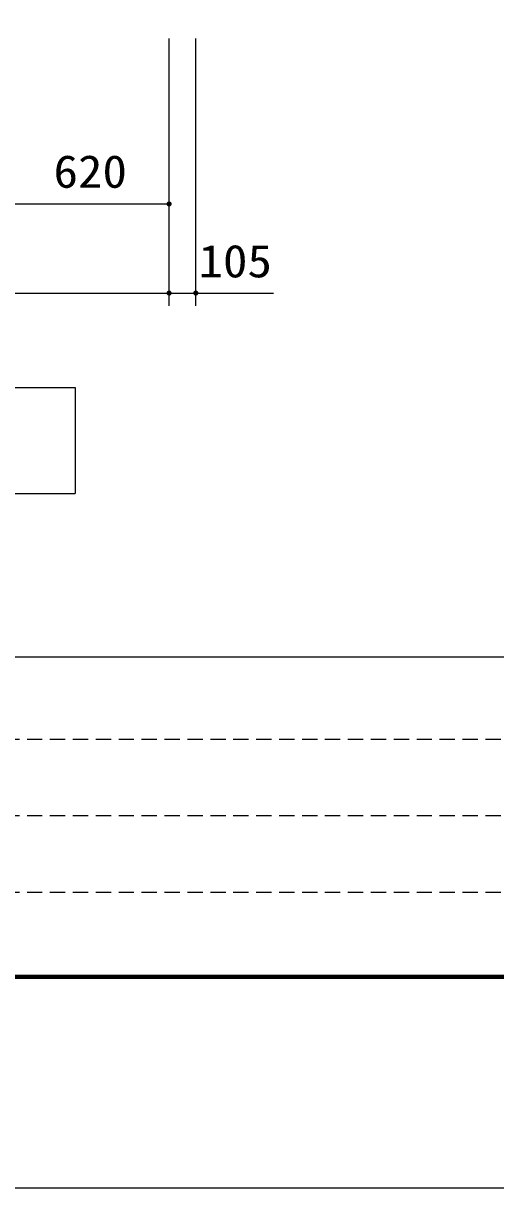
# Model space of a CAD drawing. Units: millimetres, scale not verified. Extents: x -14850 to 14850, y -10500 to 10500.
# Drawn here: x -6695 to -4840, y -10500 to -5927 of the extents above; entities that cross this region are included whole.
import ezdxf
from ezdxf.enums import TextEntityAlignment as Align

# ---------------------------------------------------------------- set-up
doc = ezdxf.new("R2010")
doc.units = ezdxf.units.MM
doc.header["$LTSCALE"] = 50
doc.linetypes.add('DASHED1', pattern=[1.8, 1.2, -0.6])
for name, color, linetype, lineweight in [('0-1_機器', 3, 'Continuous', 25), ('0-2_製作', 5, 'Continuous', 25), ('0-5_図面枠', 7, 'Continuous', 25), ('0-6_Axis_waku', 7, 'Continuous', 25)]:
    doc.layers.add(name, color=color, linetype=linetype, lineweight=lineweight)
doc.styles.add('ＭＳ ゴシック', font='')
doc.styles.get('ＭＳ ゴシック').set_extended_font_data('MS Gothic')

msp = doc.modelspace()

# ---------------------------------------------------------------- linework, layer by layer
at = {"layer": '0-1_機器'}
msp.add_line((-9824.19, -7773.5), (-6490.85, -7773.5), dxfattribs=at)
msp.add_lwpolyline([(-9824.19, -7356.83), (-6490.85, -7356.83), (-6490.85, -7773.5)], dxfattribs=at)
at = {"layer": '0-2_製作', "color": 2}
for p, q in [((-6122.21, -7036.6), (-6122.21, -5986.96)), ((-6017.21, -7036.6), (-6017.21, -5986.96)), ((-6742.21, -6636.6), (-6122.21, -6636.6)), ((-10012.21, -6986.6), (-6122.21, -6986.6)), ((-6122.21, -6986.6), (-6017.21, -6986.6)), ((-6017.21, -6986.6), (-5712.43, -6986.6))]:
    msp.add_line(p, q, dxfattribs=at)
at = {"layer": '0-2_製作'}
for points in [[(-6129.91, -6630.23), (-6122.21, -6636.6), (-6130.65, -6631.25)], [(-6129.05, -6629.31), (-6122.21, -6636.6), (-6129.91, -6630.23)], [(-6129.05, -6629.31), (-6122.21, -6626.6), (-6122.21, -6636.6)], [(-6128.09, -6628.51), (-6122.21, -6626.6), (-6129.05, -6629.31)], [(-6127.03, -6627.84), (-6122.21, -6626.6), (-6128.09, -6628.51)], [(-6125.89, -6627.31), (-6122.21, -6626.6), (-6127.03, -6627.84)], [(-6124.7, -6626.92), (-6122.21, -6626.6), (-6125.89, -6627.31)], [(-6123.46, -6626.68), (-6122.21, -6626.6), (-6124.7, -6626.92)], [(-6122.21, -6626.6), (-6112.21, -6636.6), (-6122.21, -6636.6)], [(-6122.21, -6626.6), (-6112.29, -6635.35), (-6112.21, -6636.6)], [(-6121.58, -6626.62), (-6112.29, -6635.35), (-6122.21, -6626.6)], [(-6121.58, -6626.62), (-6112.52, -6634.12), (-6112.29, -6635.35)], [(-6120.33, -6626.78), (-6112.52, -6634.12), (-6121.58, -6626.62)], [(-6120.33, -6626.78), (-6112.91, -6632.92), (-6112.52, -6634.12)], [(-6119.12, -6627.09), (-6112.91, -6632.92), (-6120.33, -6626.78)], [(-6119.12, -6627.09), (-6113.45, -6631.79), (-6112.91, -6632.92)], [(-6117.95, -6627.56), (-6113.45, -6631.79), (-6119.12, -6627.09)], [(-6117.95, -6627.56), (-6114.12, -6630.73), (-6113.45, -6631.79)], [(-6116.85, -6628.16), (-6114.12, -6630.73), (-6117.95, -6627.56)], [(-6116.85, -6628.16), (-6114.92, -6629.76), (-6114.12, -6630.73)], [(-6115.83, -6628.9), (-6114.92, -6629.76), (-6116.85, -6628.16)], [(-6132.19, -6635.98), (-6122.21, -6636.6), (-6132.21, -6636.6)], [(-6132.21, -6636.6), (-6122.21, -6646.6), (-6132.13, -6637.86)], [(-6132.21, -6636.6), (-6122.21, -6636.6), (-6122.21, -6646.6)], [(-6132.03, -6634.73), (-6122.21, -6636.6), (-6132.19, -6635.98)], [(-6132.13, -6637.86), (-6122.84, -6646.58), (-6131.89, -6639.09)], [(-6132.13, -6637.86), (-6122.21, -6646.6), (-6122.84, -6646.58)], [(-6131.72, -6633.51), (-6122.21, -6636.6), (-6132.03, -6634.73)], [(-6131.89, -6639.09), (-6124.08, -6646.43), (-6131.51, -6640.29)], [(-6131.89, -6639.09), (-6122.84, -6646.58), (-6124.08, -6646.43)], [(-6131.26, -6632.35), (-6122.21, -6636.6), (-6131.72, -6633.51)], [(-6131.51, -6640.29), (-6125.3, -6646.11), (-6130.97, -6641.42)], [(-6131.51, -6640.29), (-6124.08, -6646.43), (-6125.3, -6646.11)], [(-6130.65, -6631.25), (-6122.21, -6636.6), (-6131.26, -6632.35)], [(-6130.97, -6641.42), (-6126.47, -6645.65), (-6130.3, -6642.48)], [(-6130.97, -6641.42), (-6125.3, -6646.11), (-6126.47, -6645.65)], [(-6130.3, -6642.48), (-6127.57, -6645.05), (-6129.5, -6643.45)], [(-6130.3, -6642.48), (-6126.47, -6645.65), (-6127.57, -6645.05)], [(-6129.5, -6643.45), (-6127.57, -6645.05), (-6128.58, -6644.31)], [(-6122.21, -6636.6), (-6120.95, -6646.53), (-6122.21, -6646.6)], [(-6122.21, -6636.6), (-6119.72, -6646.29), (-6120.95, -6646.53)], [(-6122.21, -6636.6), (-6118.53, -6645.9), (-6119.72, -6646.29)], [(-6122.21, -6636.6), (-6117.39, -6645.37), (-6118.53, -6645.9)], [(-6122.21, -6636.6), (-6116.33, -6644.69), (-6117.39, -6645.37)], [(-6122.21, -6636.6), (-6115.36, -6643.89), (-6116.33, -6644.69)], [(-6122.21, -6636.6), (-6114.5, -6642.98), (-6115.36, -6643.89)], [(-6112.21, -6636.6), (-6114.5, -6642.98), (-6122.21, -6636.6)], [(-6112.21, -6636.6), (-6113.76, -6641.96), (-6114.5, -6642.98)], [(-6112.21, -6636.6), (-6113.16, -6640.86), (-6113.76, -6641.96)], [(-6112.21, -6636.6), (-6112.7, -6639.69), (-6113.16, -6640.86)], [(-6112.21, -6636.6), (-6112.39, -6638.48), (-6112.7, -6639.69)], [(-6112.21, -6636.6), (-6112.23, -6637.23), (-6112.39, -6638.48)], [(-6132.19, -6985.98), (-6122.21, -6986.6), (-6132.21, -6986.6)], [(-6132.21, -6986.6), (-6122.21, -6986.6), (-6132.13, -6987.86)], [(-6132.03, -6984.73), (-6122.21, -6986.6), (-6132.19, -6985.98)], [(-6132.13, -6987.86), (-6122.21, -6986.6), (-6122.21, -6996.6)], [(-6132.13, -6987.86), (-6122.84, -6996.58), (-6131.89, -6989.09)], [(-6132.13, -6987.86), (-6122.21, -6996.6), (-6122.84, -6996.58)], [(-6131.72, -6983.51), (-6122.21, -6986.6), (-6132.03, -6984.73)], [(-6131.89, -6989.09), (-6124.08, -6996.43), (-6131.51, -6990.29)], [(-6131.89, -6989.09), (-6122.84, -6996.58), (-6124.08, -6996.43)], [(-6131.26, -6982.35), (-6122.21, -6986.6), (-6131.72, -6983.51)], [(-6131.51, -6990.29), (-6125.3, -6996.11), (-6130.97, -6991.42)], [(-6131.51, -6990.29), (-6124.08, -6996.43), (-6125.3, -6996.11)], [(-6130.65, -6981.25), (-6122.21, -6986.6), (-6131.26, -6982.35)], [(-6130.97, -6991.42), (-6126.47, -6995.65), (-6130.3, -6992.48)], [(-6130.97, -6991.42), (-6125.3, -6996.11), (-6126.47, -6995.65)], [(-6129.91, -6980.23), (-6122.21, -6986.6), (-6130.65, -6981.25)], [(-6130.3, -6992.48), (-6127.57, -6995.05), (-6129.5, -6993.45)], [(-6130.3, -6992.48), (-6126.47, -6995.65), (-6127.57, -6995.05)], [(-6129.05, -6979.31), (-6122.21, -6986.6), (-6129.91, -6980.23)], [(-6129.5, -6993.45), (-6127.57, -6995.05), (-6128.58, -6994.31)], [(-6129.05, -6979.31), (-6122.21, -6976.6), (-6122.21, -6986.6)], [(-6128.09, -6978.51), (-6122.21, -6976.6), (-6129.05, -6979.31)], [(-6127.03, -6977.84), (-6122.21, -6976.6), (-6128.09, -6978.51)], [(-6125.89, -6977.31), (-6122.21, -6976.6), (-6127.03, -6977.84)], [(-6124.7, -6976.92), (-6122.21, -6976.6), (-6125.89, -6977.31)], [(-6123.46, -6976.68), (-6122.21, -6976.6), (-6124.7, -6976.92)], [(-6122.21, -6976.6), (-6112.21, -6986.6), (-6122.21, -6986.6)], [(-6122.21, -6976.6), (-6112.29, -6985.35), (-6112.21, -6986.6)], [(-6122.21, -6976.6), (-6112.52, -6984.12), (-6112.29, -6985.35)], [(-6121.58, -6976.62), (-6112.52, -6984.12), (-6122.21, -6976.6)], [(-6122.21, -6986.6), (-6120.95, -6996.53), (-6122.21, -6996.6)], [(-6122.21, -6986.6), (-6119.72, -6996.29), (-6120.95, -6996.53)], [(-6122.21, -6986.6), (-6118.53, -6995.9), (-6119.72, -6996.29)], [(-6122.21, -6986.6), (-6117.39, -6995.37), (-6118.53, -6995.9)], [(-6122.21, -6986.6), (-6116.33, -6994.69), (-6117.39, -6995.37)], [(-6122.21, -6986.6), (-6115.36, -6993.89), (-6116.33, -6994.69)], [(-6122.21, -6986.6), (-6114.5, -6992.98), (-6115.36, -6993.89)], [(-6112.21, -6986.6), (-6114.5, -6992.98), (-6122.21, -6986.6)], [(-6120.33, -6976.78), (-6112.52, -6984.12), (-6121.58, -6976.62)], [(-6120.33, -6976.78), (-6112.91, -6982.92), (-6112.52, -6984.12)], [(-6119.12, -6977.09), (-6112.91, -6982.92), (-6120.33, -6976.78)], [(-6119.12, -6977.09), (-6113.45, -6981.79), (-6112.91, -6982.92)], [(-6117.95, -6977.56), (-6113.45, -6981.79), (-6119.12, -6977.09)], [(-6117.95, -6977.56), (-6114.12, -6980.73), (-6113.45, -6981.79)], [(-6116.85, -6978.16), (-6114.12, -6980.73), (-6117.95, -6977.56)], [(-6116.85, -6978.16), (-6114.92, -6979.76), (-6114.12, -6980.73)], [(-6115.83, -6978.9), (-6114.92, -6979.76), (-6116.85, -6978.16)], [(-6112.21, -6986.6), (-6113.76, -6991.96), (-6114.5, -6992.98)], [(-6112.21, -6986.6), (-6113.16, -6990.86), (-6113.76, -6991.96)], [(-6112.21, -6986.6), (-6112.7, -6989.69), (-6113.16, -6990.86)], [(-6112.21, -6986.6), (-6112.39, -6988.48), (-6112.7, -6989.69)], [(-6112.21, -6986.6), (-6112.23, -6987.23), (-6112.39, -6988.48)], [(-6027.19, -6985.98), (-6017.21, -6986.6), (-6027.21, -6986.6)], [(-6027.21, -6986.6), (-6017.21, -6986.6), (-6027.13, -6987.86)], [(-6027.03, -6984.73), (-6017.21, -6986.6), (-6027.19, -6985.98)], [(-6027.13, -6987.86), (-6017.21, -6986.6), (-6017.21, -6996.6)], [(-6027.13, -6987.86), (-6017.84, -6996.58), (-6026.89, -6989.09)], [(-6027.13, -6987.86), (-6017.21, -6996.6), (-6017.84, -6996.58)], [(-6026.72, -6983.51), (-6017.21, -6986.6), (-6027.03, -6984.73)], [(-6026.89, -6989.09), (-6019.08, -6996.43), (-6026.51, -6990.29)], [(-6026.89, -6989.09), (-6017.84, -6996.58), (-6019.08, -6996.43)], [(-6026.26, -6982.35), (-6017.21, -6986.6), (-6026.72, -6983.51)], [(-6026.51, -6990.29), (-6020.3, -6996.11), (-6025.97, -6991.42)], [(-6026.51, -6990.29), (-6019.08, -6996.43), (-6020.3, -6996.11)], [(-6025.65, -6981.25), (-6017.21, -6986.6), (-6026.26, -6982.35)], [(-6025.97, -6991.42), (-6021.47, -6995.65), (-6025.3, -6992.48)], [(-6025.97, -6991.42), (-6020.3, -6996.11), (-6021.47, -6995.65)], [(-6024.91, -6980.23), (-6017.21, -6986.6), (-6025.65, -6981.25)], [(-6025.3, -6992.48), (-6022.57, -6995.05), (-6024.5, -6993.45)], [(-6025.3, -6992.48), (-6021.47, -6995.65), (-6022.57, -6995.05)], [(-6024.05, -6979.31), (-6017.21, -6986.6), (-6024.91, -6980.23)], [(-6024.5, -6993.45), (-6022.57, -6995.05), (-6023.58, -6994.31)], [(-6024.05, -6979.31), (-6017.21, -6976.6), (-6017.21, -6986.6)], [(-6023.09, -6978.51), (-6017.21, -6976.6), (-6024.05, -6979.31)], [(-6022.03, -6977.84), (-6017.21, -6976.6), (-6023.09, -6978.51)], [(-6020.89, -6977.31), (-6017.21, -6976.6), (-6022.03, -6977.84)], [(-6019.69, -6976.92), (-6017.21, -6976.6), (-6020.89, -6977.31)], [(-6018.46, -6976.68), (-6017.21, -6976.6), (-6019.69, -6976.92)], [(-6017.21, -6976.6), (-6007.21, -6986.6), (-6017.21, -6986.6)], [(-6017.21, -6976.6), (-6007.29, -6985.35), (-6007.21, -6986.6)], [(-6017.21, -6976.6), (-6007.52, -6984.12), (-6007.29, -6985.35)], [(-6016.58, -6976.62), (-6007.52, -6984.12), (-6017.21, -6976.6)], [(-6017.21, -6986.6), (-6015.95, -6996.53), (-6017.21, -6996.6)], [(-6017.21, -6986.6), (-6014.72, -6996.29), (-6015.95, -6996.53)], [(-6017.21, -6986.6), (-6013.53, -6995.9), (-6014.72, -6996.29)], [(-6017.21, -6986.6), (-6012.39, -6995.37), (-6013.53, -6995.9)], [(-6017.21, -6986.6), (-6011.33, -6994.69), (-6012.39, -6995.37)], [(-6017.21, -6986.6), (-6010.36, -6993.89), (-6011.33, -6994.69)], [(-6017.21, -6986.6), (-6009.5, -6992.98), (-6010.36, -6993.89)], [(-6007.21, -6986.6), (-6009.5, -6992.98), (-6017.21, -6986.6)], [(-6015.33, -6976.78), (-6007.52, -6984.12), (-6016.58, -6976.62)], [(-6015.33, -6976.78), (-6007.91, -6982.92), (-6007.52, -6984.12)], [(-6014.12, -6977.09), (-6007.91, -6982.92), (-6015.33, -6976.78)], [(-6014.12, -6977.09), (-6008.45, -6981.79), (-6007.91, -6982.92)], [(-6012.95, -6977.56), (-6008.45, -6981.79), (-6014.12, -6977.09)], [(-6012.95, -6977.56), (-6009.12, -6980.73), (-6008.45, -6981.79)], [(-6011.85, -6978.16), (-6009.12, -6980.73), (-6012.95, -6977.56)], [(-6011.85, -6978.16), (-6009.92, -6979.76), (-6009.12, -6980.73)], [(-6010.83, -6978.9), (-6009.92, -6979.76), (-6011.85, -6978.16)], [(-6007.21, -6986.6), (-6008.76, -6991.96), (-6009.5, -6992.98)], [(-6007.21, -6986.6), (-6008.16, -6990.86), (-6008.76, -6991.96)], [(-6007.21, -6986.6), (-6007.7, -6989.69), (-6008.16, -6990.86)], [(-6007.21, -6986.6), (-6007.39, -6988.48), (-6007.7, -6989.69)], [(-6007.21, -6986.6), (-6007.23, -6987.23), (-6007.39, -6988.48)]]:
    msp.add_solid(points, dxfattribs=at)
at = {"layer": '0-5_図面枠'}
msp.add_lwpolyline([(-14850, -10500), (14850, -10500), (14850, 10500), (-14850, 10500)], close=True, dxfattribs=at)
at = {"layer": '0-6_Axis_waku'}
for p, q in [((-12950, -8415), (14000, -8415)), ((14014, -9679.01), (-12964, -9679.01)), ((14013, -9678.01), (-12963, -9678.01)), ((14012, -9677.01), (-12962, -9677.01)), ((14011, -9676.01), (-12961, -9676.01)), ((14010, -9675.01), (-12960, -9675.01)), ((14009, -9674.01), (-12959, -9674.01)), ((14008, -9673.01), (-12958, -9673.01)), ((14007, -9672.01), (-12957, -9672.01)), ((14006, -9671.01), (-12956, -9671.01)), ((14005, -9670.01), (-12955, -9670.01)), ((14004, -9669.01), (-12954, -9669.01)), ((14003, -9668.01), (-12953, -9668.01)), ((14002, -9667.01), (-12952, -9667.01)), ((14001, -9666.01), (-12951, -9666.01)), ((-12950, -9665), (14000, -9665))]:
    msp.add_line(p, q, dxfattribs=at)
at = {"layer": '0-6_Axis_waku', "linetype": 'DASHED1'}
for p, q in [((400, -8740), (-12950, -8740)), ((400, -9040), (-12950, -9040)), ((400, -9340), (-12950, -9340))]:
    msp.add_line(p, q, dxfattribs=at)

# ---------------------------------------------------------------- texts
at = {"layer": '0-2_製作', "color": 4, "style": 'ＭＳ ゴシック', "width": 1.1}
for s, p in [('620', (-6575.96, -6611.6)), ('105', (-6006.55, -6963.51))]:
    msp.add_text(s, height=128.4, dxfattribs=at).set_placement(p, align=Align.BOTTOM_LEFT)

doc.saveas('drawing.dxf')
